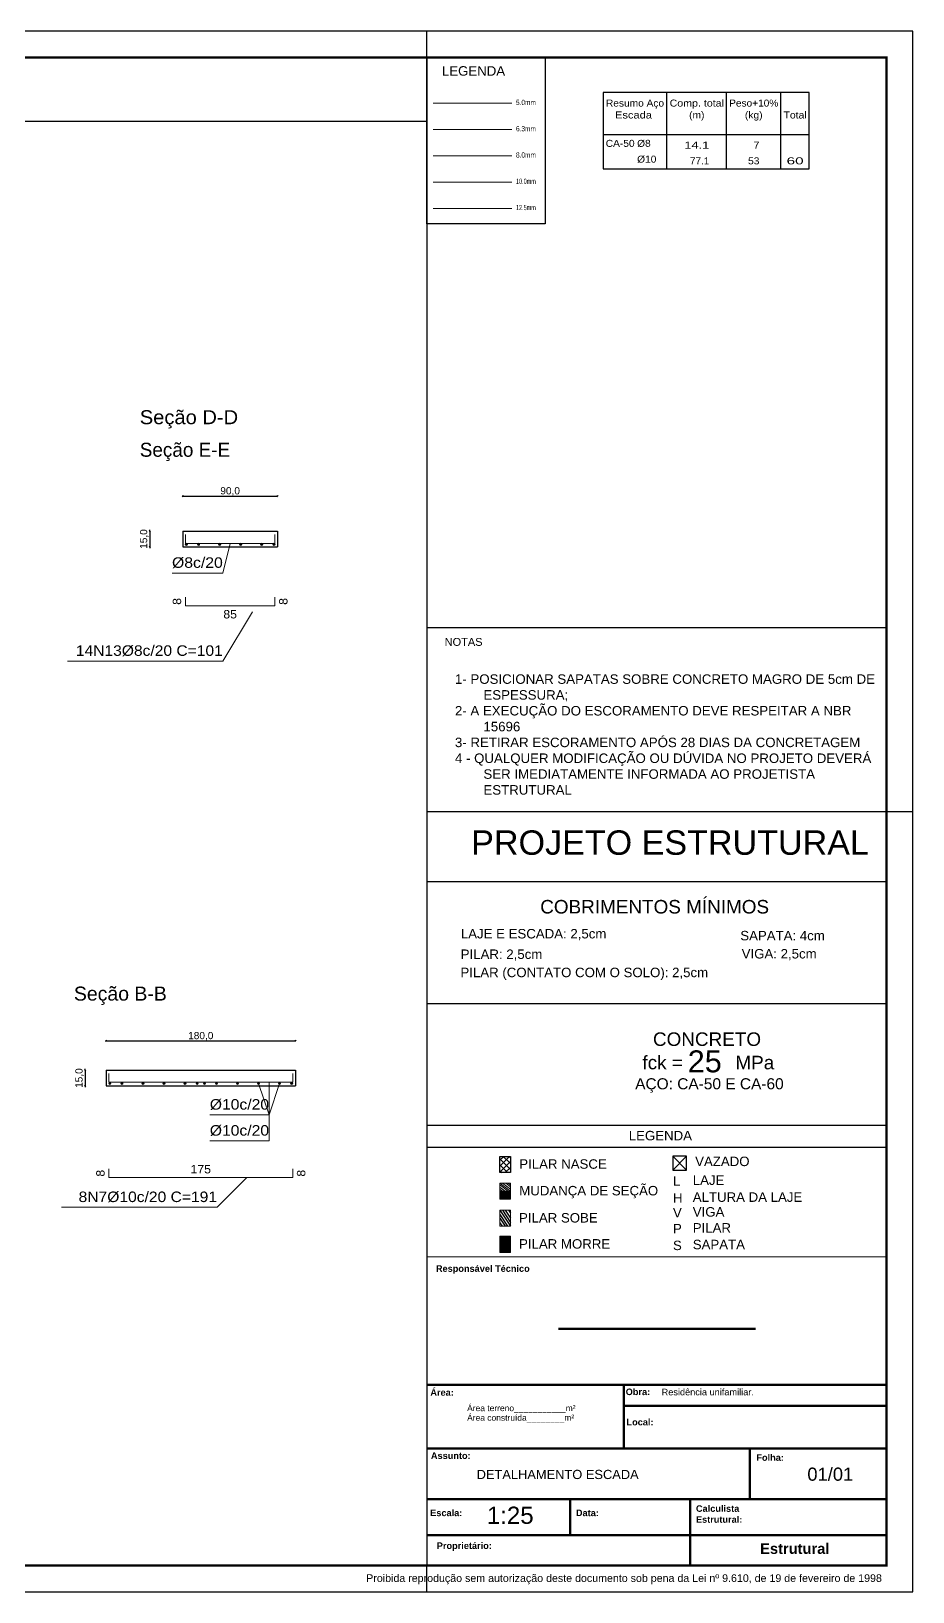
# Model space of a CAD drawing. Header units: millimetres. Extents: x 480 to 1230, y -15 to 251.
# Drawn here: x 1064.6 to 1098.2, y 40.9 to 100.3 of the extents above; entities that cross this region are included whole.
import ezdxf
from ezdxf.enums import TextEntityAlignment as Align

# ---------------------------------------------------------------- set-up
doc = ezdxf.new("R2010")
doc.units = ezdxf.units.MM
for name, color, linetype, lineweight in [('ARM_LONGITUDINAL_Ø10', 33, 'Continuous', 9), ('ARM_LONGITUDINAL_Ø12_5', 34, 'Continuous', 9), ('ARM_LONGITUDINAL_Ø6_3', 31, 'Continuous', 9), ('ARM_LONGITUDINAL_Ø8', 32, 'Continuous', 9), ('ARM_TRANSVERSAL_Ø5', 120, 'Continuous', 9), ('ELE_COT_TEXTOS_COMPRIMENTO_PROJETADO', 8, 'Continuous', 0), ('ESC_TEXTO_ARMADURA_LONGITUDINAL', 3, 'Continuous', 9), ('ESC_TEXTO_ARMADURA_TRANSVERSAL', 3, 'Continuous', 9), ('G-ANNO-TEXT', 231, 'Continuous', 30)]:
    doc.layers.add(name, color=color, linetype=linetype, lineweight=lineweight)
for name, color, linetype in [('ARQ-FOLHA', 7, 'Continuous'), ('Camada 1', 7, 'Continuous'), ('COTA CYPE', 31, 'Continuous'), ('PDF_1', 7, 'Continuous'), ('PDF_PILAR_BETAO', 7, 'Continuous'), ('PDF_Text', 7, 'Continuous')]:
    doc.layers.add(name, color=color, linetype=linetype)
doc.styles.add('ARIAL', font='arial.ttf')
doc.styles.add('Arial_1', font='arial.ttf')
doc.styles.add('Arial_2', font='arial.ttf', dxfattribs={"height": 5})
doc.styles.add('Arial_3', font='arial.ttf', dxfattribs={"height": 2.3})
doc.styles.add('Arial_B', font='arialbd.ttf', dxfattribs={"height": 0.1125})
doc.styles.add('Arial_B_1', font='arialbd.ttf', dxfattribs={"height": 4})
doc.styles.add('CYPETXT', font='arial.ttf', dxfattribs={"height": 0.2})
doc.styles.add('PDF Arial', font='arial.ttf')
doc.styles.get("Standard").update_dxf_attribs({"font": 'arial.ttf'})
doc.styles.add('TQS_ARIAL', font='arial.ttf')
doc.dimstyles.new('1-50', dxfattribs={"dimscale": 0.05, "dimtxt": 5.5, "dimasz": 1, "dimexe": 0.5, "dimexo": 7, "dimgap": 0.3, "dimtad": 1, "dimdec": 1, "dimlfac": 25, "dimzin": 1, "dimtxsty": 'Standard', "dimblk": 'OBLIQUE', "dimcen": 10, "dimdle": 0.1, "dimclrd": 7, "dimclre": 8, "dimclrt": 256, "dimadec": 0, "dimazin": 2, "dimtfac": 1, "dimtdec": 1, "dimtmove": 2, "dimatfit": 0, "dimldrblk": 'OBLIQUE', "dimfxl": 0, "dimlwd": -1, "dimlwe": -1, "dimarcsym": 0})

# ---------------------------------------------------------------- blocks, each defined once
blk = doc.blocks.new('FOLHA A1')
at = {"layer": 'ARQ-FOLHA'}
for p, q in [((841, 0), (0, 0)), ((656, -10), (656, 0)), ((841, -594), (841, 0)), ((831, -297), (841, -297)), ((656, -594), (656, -584)), ((0, -594), (841, -594))]:
    blk.add_line(p, q, dxfattribs=at)
at = {"layer": 'ARQ-FOLHA', "const_width": 1}
blk.add_lwpolyline([(25, -10), (25, -584), (831, -584), (831, -10), (25, -10)], dxfattribs=at)
blk = doc.blocks.new('_OBLIQUE')
at = {"color": 0, "linetype": 'ByBlock'}
blk.add_line((-0.5, -0.5), (0.5, 0.5), dxfattribs=at)
blk = doc.blocks.new('*D539')
at = {"layer": 'COTA CYPE', "color": 8}
for p, q in [((1066.701, 60.798), (1066.675, 60.798)), ((1066.701, 60.198), (1066.675, 60.198))]:
    blk.add_line(p, q, dxfattribs=at)
at = {"layer": 'COTA CYPE', "color": 7}
for p, q in [((1066.7, 60.798), (1066.7, 60.848)), ((1066.7, 60.798), (1066.7, 60.198)), ((1066.7, 60.198), (1066.7, 60.148))]:
    blk.add_line(p, q, dxfattribs=at)
at = {"layer": 'Defpoints', "color": 0}
for p in [(1067.499, 60.798), (1066.7, 60.198), (1067.499, 60.198)]:
    blk.add_point(p, dxfattribs=at)
at = {"layer": 'COTA CYPE', "color": 7, "xscale": 0.05, "yscale": 0.05, "zscale": 0.05}
for p, rotation in [((1066.7, 60.798), 270), ((1066.7, 60.198), 90)]:
    blk.add_blockref('_OBLIQUE', p, dxfattribs=dict(at, rotation=rotation))
at = {"layer": 'COTA CYPE', "insert": (1066.488, 60.498), "char_height": 0.275, "attachment_point": 5, "rotation": 90}
blk.add_mtext('15,0', dxfattribs=at)
blk = doc.blocks.new('*D540')
at = {"layer": 'COTA CYPE', "color": 8}
for p, q in [((1069.162, 81.316), (1069.136, 81.316)), ((1069.162, 80.716), (1069.136, 80.716))]:
    blk.add_line(p, q, dxfattribs=at)
at = {"layer": 'COTA CYPE', "color": 7}
for p, q in [((1069.161, 81.316), (1069.161, 81.366)), ((1069.161, 81.316), (1069.161, 80.716)), ((1069.161, 80.716), (1069.161, 80.666))]:
    blk.add_line(p, q, dxfattribs=at)
at = {"layer": 'Defpoints', "color": 0}
for p in [(1070.417, 81.316), (1069.161, 80.716), (1070.417, 80.716)]:
    blk.add_point(p, dxfattribs=at)
at = {"layer": 'COTA CYPE', "color": 7, "xscale": 0.05, "yscale": 0.05, "zscale": 0.05}
for p, rotation in [((1069.161, 81.316), 270), ((1069.161, 80.716), 90)]:
    blk.add_blockref('_OBLIQUE', p, dxfattribs=dict(at, rotation=rotation))
at = {"layer": 'COTA CYPE', "insert": (1068.948, 81.016), "char_height": 0.275, "attachment_point": 5, "rotation": 90}
blk.add_mtext('15,0', dxfattribs=at)
blk = doc.blocks.new('*D541')
at = {"layer": 'COTA CYPE', "color": 7}
blk.add_line((1070.412, 82.648), (1074.022, 82.648), dxfattribs=at)
at = {"layer": 'COTA CYPE', "color": 8}
for p, q in [((1070.417, 82.647), (1070.417, 82.673)), ((1074.017, 82.647), (1074.017, 82.673))]:
    blk.add_line(p, q, dxfattribs=at)
at = {"layer": 'Defpoints', "color": 0}
for p in [(1074.017, 82.648), (1070.417, 81.316), (1074.017, 81.316)]:
    blk.add_point(p, dxfattribs=at)
at = {"layer": 'COTA CYPE', "color": 7, "xscale": 0.05, "yscale": 0.05, "zscale": 0.05, "rotation": 180}
blk.add_blockref('_OBLIQUE', (1070.417, 82.648), dxfattribs=at)
at = {"layer": 'COTA CYPE', "color": 7, "xscale": 0.05, "yscale": 0.05, "zscale": 0.05}
blk.add_blockref('_OBLIQUE', (1074.017, 82.648), dxfattribs=at)
at = {"layer": 'COTA CYPE', "insert": (1072.217, 82.829), "char_height": 0.275, "attachment_point": 5}
blk.add_mtext('90,0', dxfattribs=at)
blk = doc.blocks.new('*D542')
at = {"layer": 'COTA CYPE', "color": 7}
blk.add_line((1067.494, 61.912), (1074.704, 61.912), dxfattribs=at)
at = {"layer": 'COTA CYPE', "color": 8}
for p, q in [((1067.499, 61.911), (1067.499, 61.937)), ((1074.699, 61.911), (1074.699, 61.937))]:
    blk.add_line(p, q, dxfattribs=at)
at = {"layer": 'Defpoints', "color": 0}
for p in [(1074.699, 61.912), (1067.499, 60.798), (1074.699, 60.798)]:
    blk.add_point(p, dxfattribs=at)
at = {"layer": 'COTA CYPE', "color": 7, "xscale": 0.05, "yscale": 0.05, "zscale": 0.05, "rotation": 180}
blk.add_blockref('_OBLIQUE', (1067.499, 61.912), dxfattribs=at)
at = {"layer": 'COTA CYPE', "color": 7, "xscale": 0.05, "yscale": 0.05, "zscale": 0.05}
blk.add_blockref('_OBLIQUE', (1074.699, 61.912), dxfattribs=at)
at = {"layer": 'COTA CYPE', "insert": (1071.099, 62.092), "char_height": 0.275, "attachment_point": 5}
blk.add_mtext('180,0', dxfattribs=at)

msp = doc.modelspace()

# ---------------------------------------------------------------- hatches: boundary and pattern name
h = msp.add_hatch(color=256)
h.dxf.hatch_style = 1
h.paths.add_polyline_path([(1082.88801, 55.88628), (1082.88801, 56.19402), (1082.48477, 56.19402), (1082.48477, 55.88628)])
h = msp.add_hatch(color=256)
h.dxf.hatch_style = 1
h.paths.add_polyline_path([(1082.48477, 53.86245), (1082.88801, 53.86245), (1082.88801, 54.47792), (1082.48477, 54.47792)])
at = {"layer": 'ARM_LONGITUDINAL_Ø10'}
h = msp.add_hatch(color=256, dxfattribs=at)
edge = h.paths.add_edge_path()
edge.add_arc((1070.54879, 80.81578), 0.04, 0, 360)
h = msp.add_hatch(color=256, dxfattribs=at)
edge = h.paths.add_edge_path()
edge.add_arc((1071.01679, 80.81578), 0.04, 0, 360)
h = msp.add_hatch(color=256, dxfattribs=at)
edge = h.paths.add_edge_path()
edge.add_arc((1071.81679, 80.81578), 0.04, 0, 360)
h = msp.add_hatch(color=256, dxfattribs=at)
edge = h.paths.add_edge_path()
edge.add_arc((1072.61679, 80.81578), 0.04, 0, 360)
h = msp.add_hatch(color=256, dxfattribs=at)
edge = h.paths.add_edge_path()
edge.add_arc((1073.41679, 80.81578), 0.04, 0, 360)
h = msp.add_hatch(color=256, dxfattribs=at)
edge = h.paths.add_edge_path()
edge.add_arc((1073.88479, 80.81578), 0.04, 0, 360)
h = msp.add_hatch(color=256, dxfattribs=at)
edge = h.paths.add_edge_path()
edge.add_arc((1067.63879, 60.29809), 0.04, 0, 360)
h = msp.add_hatch(color=256, dxfattribs=at)
edge = h.paths.add_edge_path()
edge.add_arc((1068.09879, 60.29809), 0.04, 0, 360)
h = msp.add_hatch(color=256, dxfattribs=at)
edge = h.paths.add_edge_path()
edge.add_arc((1068.89879, 60.29809), 0.04, 0, 360)
h = msp.add_hatch(color=256, dxfattribs=at)
edge = h.paths.add_edge_path()
edge.add_arc((1069.69879, 60.29809), 0.04, 0, 360)
h = msp.add_hatch(color=256, dxfattribs=at)
edge = h.paths.add_edge_path()
edge.add_arc((1070.49879, 60.29809), 0.04, 0, 360)
h = msp.add_hatch(color=256, dxfattribs=at)
edge = h.paths.add_edge_path()
edge.add_arc((1070.95879, 60.29809), 0.04, 0, 360)
h = msp.add_hatch(color=256, dxfattribs=at)
edge = h.paths.add_edge_path()
edge.add_arc((1071.23879, 60.29809), 0.04, 0, 360)
h = msp.add_hatch(color=256, dxfattribs=at)
edge = h.paths.add_edge_path()
edge.add_arc((1071.69879, 60.29809), 0.04, 0, 360)
h = msp.add_hatch(color=256, dxfattribs=at)
edge = h.paths.add_edge_path()
edge.add_arc((1072.49879, 60.29809), 0.04, 0, 360)
h = msp.add_hatch(color=256, dxfattribs=at)
edge = h.paths.add_edge_path()
edge.add_arc((1073.29879, 60.29809), 0.04, 0, 360)
h = msp.add_hatch(color=256, dxfattribs=at)
edge = h.paths.add_edge_path()
edge.add_arc((1074.09879, 60.29809), 0.04, 0, 360)
h = msp.add_hatch(color=256, dxfattribs=at)
edge = h.paths.add_edge_path()
edge.add_arc((1074.55879, 60.29809), 0.04, 0, 360)
at = {"layer": 'COTA CYPE'}
h = msp.add_hatch(dxfattribs=at)
h.set_pattern_fill('ANSI37', color=256, scale=0.05)
h.set_pattern_definition([(45, (350.8431, -61.368), (-0.1122532, 0.1122532), []), (135, (350.8431, -61.368), (-0.1122532, -0.1122532), [])])
h.paths.add_polyline_path([(1082.88801, 57.51639), (1082.48477, 57.51639), (1082.48477, 56.90092), (1082.88801, 56.90092)])

# ---------------------------------------------------------------- linework, layer by layer
for p, q in [((1079.70009, 99.34584), (1067.62189, 99.34584)), ((1079.70009, 99.34584), (1079.70009, 41.94584)), ((1088.84438, 95.11077), (1088.84438, 98.01077)), ((1091.11238, 95.11077), (1091.11238, 98.01077)), ((1093.18038, 95.11077), (1093.18038, 98.01077)), ((1016.60009, 96.9219), (1079.70009, 96.9219)), ((1086.41238, 96.41077), (1094.26038, 96.41077)), ((1070.41679, 81.31578), (1070.41679, 80.71578)), ((1074.01679, 81.31578), (1074.01679, 80.71578)), ((1079.70009, 77.6453), (1097.20009, 77.6453)), ((1067.49879, 60.79809), (1067.49879, 60.19809)), ((1079.70009, 58.70558), (1097.20009, 58.70558)), ((1079.70009, 57.8638), (1097.20009, 57.8638)), ((1089.59073, 57.52482), (1089.06573, 56.99982)), ((1089.06573, 57.52482), (1089.59073, 56.99982)), ((1082.48477, 55.47645), (1082.88801, 54.86097)), ((1082.48477, 55.31193), (1082.78022, 54.86097)), ((1082.57854, 55.47645), (1082.88801, 55.0041)), ((1082.68639, 55.47645), (1082.88801, 55.16871)), ((1082.80597, 55.47645), (1082.88801, 55.35123)), ((1082.48477, 55.16871), (1082.68639, 54.86097)), ((1082.48477, 54.991), (1082.56996, 54.86097)), ((1079.70009, 53.69707), (1097.20009, 53.70732)), ((1097.20009, 43.10394), (1087.20009, 43.10394)), ((1097.20009, 41.94584), (1097.20009, 43.10394)), ((1089.72709, 41.94584), (1097.20009, 41.94584))]:
    msp.add_line(p, q)
at = {"lineweight": 90}
for p, q in [((1092.21699, 50.95004), (1084.71699, 50.95004)), ((1079.70009, 48.82897), (1097.20009, 48.82897)), ((1087.20009, 46.40167), (1087.20009, 48.82897)), ((1087.20009, 48.02389), (1097.20009, 48.02389)), ((1079.70009, 46.40167), (1097.20009, 46.40167)), ((1079.70009, 46.40167), (1097.20009, 46.40167)), ((1092.00009, 44.46617), (1092.00009, 46.40167)), ((1079.70009, 44.46617), (1097.20009, 44.46617)), ((1085.15561, 43.10394), (1085.15561, 44.46617)), ((1089.72709, 41.94584), (1089.72709, 44.46617)), ((1079.70009, 43.10394), (1097.20009, 43.10394))]:
    msp.add_line(p, q, dxfattribs=at)
at = {"color": 8, "lineweight": 25}
for p, q in [((1097.20009, 43.10394), (1087.20009, 43.10394)), ((1097.20009, 41.94584), (1097.20009, 43.10394)), ((1087.20009, 41.94584), (1097.20009, 41.94584))]:
    msp.add_line(p, q, dxfattribs=at)
for points in [[(1079.70009, 99.34584), (1084.20841, 99.34584), (1084.20841, 93.01602), (1079.70009, 93.01602)], [(1086.41238, 95.11077), (1094.26038, 95.11077), (1094.26038, 98.01077), (1086.41238, 98.01077), (1086.41238, 95.11077)]]:
    msp.add_lwpolyline(points, close=True)
for points in [[(1070.41679, 81.31578), (1074.01679, 81.31578)], [(1070.41679, 80.71578), (1074.01679, 80.71578)], [(1067.49879, 60.79809), (1074.69879, 60.79809), (1074.69879, 60.19809)], [(1067.49879, 60.19809), (1071.09879, 60.19809), (1074.69879, 60.19809)], [(1089.06573, 56.99982), (1089.59073, 56.99982), (1089.59073, 57.52482), (1089.06573, 57.52482), (1089.06573, 56.99982)]]:
    msp.add_lwpolyline(points)
at = {"layer": 'ARM_LONGITUDINAL_Ø10'}
msp.add_line((1079.93935, 94.60168), (1082.93935, 94.60168), dxfattribs=at)
for points in [[(1067.59879, 60.67009), (1067.59879, 60.33809), (1074.59879, 60.33809), (1074.59879, 60.67009)], [(1067.59879, 57.04295), (1067.59879, 56.71095), (1074.59879, 56.71095), (1074.59879, 57.04295)]]:
    msp.add_lwpolyline(points, dxfattribs=at)
for centre in [(1070.54879, 80.81578), (1071.01679, 80.81578), (1071.81679, 80.81578), (1072.61679, 80.81578), (1073.41679, 80.81578), (1073.88479, 80.81578), (1067.63879, 60.29809), (1068.09879, 60.29809), (1068.89879, 60.29809), (1069.69879, 60.29809), (1070.49879, 60.29809), (1070.95879, 60.29809), (1071.23879, 60.29809), (1071.69879, 60.29809), (1072.49879, 60.29809), (1073.29879, 60.29809), (1074.09879, 60.29809), (1074.55879, 60.29809)]:
    msp.add_circle(centre, 0.04, dxfattribs=at)
at = {"layer": 'ARM_LONGITUDINAL_Ø12_5'}
msp.add_line((1079.93935, 93.60168), (1082.93935, 93.60168), dxfattribs=at)
at = {"layer": 'ARM_LONGITUDINAL_Ø6_3'}
msp.add_line((1079.93935, 96.60168), (1082.93935, 96.60168), dxfattribs=at)
at = {"layer": 'ARM_LONGITUDINAL_Ø8'}
msp.add_line((1079.93935, 95.60168), (1082.93935, 95.60168), dxfattribs=at)
for points in [[(1070.51279, 81.18778), (1070.51279, 80.85178), (1073.92079, 80.85178), (1073.92079, 81.18778)], [(1070.51279, 78.8103), (1070.51279, 78.4743), (1073.92079, 78.4743), (1073.92079, 78.8103)]]:
    msp.add_lwpolyline(points, dxfattribs=at)
at = {"layer": 'ARM_TRANSVERSAL_Ø5'}
msp.add_line((1079.93935, 97.60168), (1082.93935, 97.60168), dxfattribs=at)
at = {"layer": 'Camada 1', "color": 0, "lineweight": 25}
for p, q in [((1079.70009, 70.64584), (1097.20009, 70.64584)), ((1079.70009, 67.98654), (1097.20009, 67.98654)), ((1079.70009, 63.33319), (1097.20009, 63.33319)), ((1097.20009, 41.94584), (1097.20009, 59.65903))]:
    msp.add_line(p, q, dxfattribs=at)
at = {"layer": 'COTA CYPE'}
msp.add_lwpolyline([(1082.48477, 57.51639), (1082.88801, 57.51639), (1082.88801, 56.90092), (1082.48477, 56.90092)], close=True, dxfattribs=at)
at = {"layer": 'ELE_COT_TEXTOS_COMPRIMENTO_PROJETADO'}
for p, q in [((1071.93743, 79.72042), (1072.21679, 80.85178)), ((1070.00543, 79.72042), (1071.93743, 79.72042)), ((1071.93743, 76.37021), (1073.06879, 78.23971)), ((1066.02143, 76.37021), (1071.93743, 76.37021)), ((1073.69879, 59.09809), (1073.29879, 60.29809)), ((1073.69879, 58.10809), (1073.69879, 60.33809)), ((1073.69879, 59.09809), (1074.09879, 60.29809)), ((1071.44279, 59.09809), (1073.69879, 59.09809)), ((1073.69879, 59.09809), (1073.69879, 59.09809)), ((1071.44279, 58.10809), (1073.69879, 58.10809)), ((1071.71743, 55.57959), (1072.84879, 56.71095)), ((1065.80143, 55.57959), (1071.71743, 55.57959))]:
    msp.add_line(p, q, dxfattribs=at)
at = {"layer": 'PDF_1', "lineweight": 18}
for points in [[(1082.48477, 55.47645), (1082.88801, 55.47645), (1082.88801, 54.86097), (1082.48477, 54.86097)], [(1082.48477, 54.47792), (1082.88801, 54.47792), (1082.88801, 53.86245), (1082.48477, 53.86245)]]:
    msp.add_lwpolyline(points, close=True, dxfattribs=at)
at = {"layer": 'PDF_PILAR_BETAO', "lineweight": 18}
for p, q in [((1082.48477, 56.50176), (1082.88801, 56.19402)), ((1082.48477, 56.43561), (1082.80134, 56.19402)), ((1082.58915, 56.50176), (1082.88801, 56.27368)), ((1082.70981, 56.50176), (1082.88801, 56.36576)), ((1082.79302, 56.50176), (1082.88801, 56.42926)), ((1082.48477, 56.34789), (1082.68639, 56.19402)), ((1082.48477, 56.27209), (1082.58707, 56.19402)), ((1082.88801, 56.19402), (1082.48477, 56.19402))]:
    msp.add_line(p, q, dxfattribs=at)
msp.add_lwpolyline([(1082.48477, 56.50176), (1082.88801, 56.50176), (1082.88801, 55.88628), (1082.48477, 55.88628)], close=True, dxfattribs=at)

# ---------------------------------------------------------------- block references
at = {"layer": 'ARQ-FOLHA', "xscale": 0.1, "yscale": 0.1, "zscale": 0.1}
msp.add_blockref('FOLHA A1', (1014.10009, 100.34584), dxfattribs=at)

# ---------------------------------------------------------------- texts
at = {"style": 'CYPETXT'}
for s, height, width, p, p2 in [('5.0mm', 0.2, 0.885362, (1083.09818, 97.53514), (1083.85418, 97.53514)), ('Resumo Aço', 0.266667, 1.037229, (1086.52238, 97.47744), (1088.73438, 97.47744)), ('Comp. total', 0.2666667, 1.085641, (1088.94438, 97.47744), (1091.01238, 97.47744)), ('Peso+10%', 0.266667, 1.030747, (1091.21238, 97.47744), (1093.08038, 97.47744)), ('Escada ', 0.266667, 1.132188, (1086.86638, 97.0241), (1088.39038, 97.0241)), ('(m)', 0.266667, 1.045779, (1089.68638, 97.0241), (1090.27038, 97.0241)), ('(kg)', 0.266667, 1.053675, (1091.80838, 97.0241), (1092.48438, 97.0241)), ('Total', 0.266667, 1.062552, (1093.28038, 97.0241), (1094.16038, 97.0241)), ('6.3mm', 0.2, 0.885362, (1083.09818, 96.53514), (1083.85418, 96.53514)), ('8.0mm', 0.2, 0.885362, (1083.09818, 95.53514), (1083.85418, 95.53514)), ('CA-50', 0.266667, 1.041731, (1086.51238, 95.9441), (1087.61238, 95.9441)), ('%%c8', 0.266667, 1.038327, (1087.70838, 95.9441), (1088.22438, 95.9441)), ('14.1', 0.266667, 1.313001, (1089.50238, 95.87744), (1090.45438, 95.87744)), ('7', 0.26667, 1.087128, (1092.13715, 95.87744), (1092.36238, 95.87744)), ('%%c10', 0.266667, 1.039569, (1087.70838, 95.3441), (1088.44038, 95.3441)), ('77.1', 0.266667, 1.015093, (1089.71838, 95.27744), (1090.45438, 95.27744)), ('53', 0.266667, 1.042546, (1091.93038, 95.27744), (1092.36238, 95.27744)), ('60', 0.266667, 1.563819, (1093.39638, 95.27744), (1094.04438, 95.27744)), ('10.0mm', 0.2, 0.749051, (1083.09818, 94.53514), (1083.85418, 94.53514)), ('12.5mm', 0.2, 0.749051, (1083.09818, 93.53514), (1083.85418, 93.53514)), ('Seção D-D', 0.533333, 1.027488, (1068.77743, 85.38767), (1072.52143, 85.38767)), ('Seção E-E', 0.533333, 0.965853, (1068.77743, 84.14813), (1072.21743, 84.14813)), ('85', 0.32, 1.042546, (1071.95759, 77.9943), (1072.47599, 77.9943)), ('Seção B-B', 0.533333, 0.992807, (1066.27079, 63.44813), (1069.80679, 63.44813)), ('175', 0.32, 1.042546, (1070.70999, 56.87095), (1071.48759, 56.87095))]:
    msp.add_text(s, height=height, dxfattribs=dict(at, width=width)).set_placement(p, p2, align=Align.FIT)
at = {"style": 'CYPETXT', "width": 1.042546}
for p, p2 in [((1070.35279, 78.5127), (1070.35279, 78.7719)), ((1074.40079, 78.5127), (1074.40079, 78.7719)), ((1067.43879, 56.74735), (1067.43879, 57.00655)), ((1075.07879, 56.74735), (1075.07879, 57.00655))]:
    msp.add_text('8', height=0.32, rotation=90, dxfattribs=at).set_placement(p, p2, align=Align.FIT)
at = {"insert": (1081.59974, 45.58693), "char_height": 0.35, "attachment_point": 1}
msp.add_mtext_dynamic_manual_height_columns('DETALHAMENTO ESCADA', width=11.8298226, gutter_width=12.5, heights=[1.96901], dxfattribs=at)
at = {"layer": 'Camada 1', "color": 0, "lineweight": 25, "style": 'TQS_ARIAL'}
for s, height, p in [('LEGENDA', 0.360425, (1080.27709, 98.65405)), ('PROJETO ESTRUTURAL', 0.928807, (1081.39162, 68.99845)), ('COBRIMENTOS MÍNIMOS', 0.5148933, (1084.01912, 66.76347)), ('LAJE E ESCADA: 2,5cm', 0.3604253, (1080.99842, 65.81418)), ('SAPATA: 4cm', 0.3604253, (1091.6346, 65.74075)), ('PILAR: 2,5cm', 0.3604253, (1080.99403, 65.03313)), ('VIGA: 2,5cm', 0.3604253, (1091.68709, 65.05133)), ('PILAR (CONTATO COM O SOLO): 2,5cm', 0.3604253, (1080.98283, 64.33989)), ('CONCRETO', 0.514893, (1088.31037, 61.72289)), ('fck =          MPa', 0.5148933, (1087.91055, 60.83248)), ('25', 0.834131, (1089.63398, 60.71823)), ('AÇO: CA-50 E CA-60', 0.4208117, (1087.63422, 60.07199)), ('LEGENDA', 0.360425, (1087.38999, 58.12854)), ('PILAR NASCE', 0.3604253, (1083.22201, 57.04803)), ('VAZADO', 0.360425, (1089.91653, 57.14872)), ('MUDANÇA DE SEÇÃO', 0.3604253, (1083.22201, 56.0334)), ('L', 0.36043, (1089.0717, 56.40015)), ('LAJE', 0.360425, (1089.82576, 56.43344)), ('H', 0.36043, (1089.0717, 55.7548)), ('ALTURA DA LAJE', 0.3604253, (1089.82576, 55.78809)), ('PILAR SOBE', 0.360425, (1083.21361, 55.00022)), ('V', 0.36043, (1089.0717, 55.19273)), ('VIGA', 0.360425, (1089.82576, 55.22602)), ('P', 0.36043, (1089.0717, 54.58522)), ('PILAR', 0.360425, (1089.82576, 54.61851)), ('PILAR MORRE', 0.3604253, (1083.21361, 54.00732)), ('S', 0.36043, (1089.0717, 53.95101)), ('SAPATA', 0.360425, (1089.82576, 53.9843))]:
    msp.add_text(s, height=height, dxfattribs=at).set_placement(p)
at = {"layer": 'ESC_TEXTO_ARMADURA_LONGITUDINAL', "style": 'CYPETXT'}
for s, width, p, p2 in [('%%c8c/20', 1.072358, (1070.00543, 79.92042), (1071.93743, 79.92042)), ('14N13%%c8c/20 C=101', 1.061956, (1066.34543, 76.57021), (1071.93743, 76.57021)), ('%%c10c/20', 1.067972, (1071.44279, 58.30809), (1073.69879, 58.30809)), ('8N7%%c10c/20 C=191', 1.063173, (1066.44943, 55.77959), (1071.71743, 55.77959))]:
    msp.add_text(s, height=0.4, dxfattribs=dict(at, width=width)).set_placement(p, p2, align=Align.FIT)
at = {"layer": 'ESC_TEXTO_ARMADURA_TRANSVERSAL', "style": 'CYPETXT', "width": 1.067972}
msp.add_text('%%c10c/20', height=0.4, dxfattribs=at).set_placement((1071.44279, 59.29809), (1073.69879, 59.29809), align=Align.FIT)
at = {"layer": 'G-ANNO-TEXT', "color": 7, "attachment_point": 1}
for s, insert, char_height, width, style in [('Responsável Técnico ', (1080.0488, 53.37368), 0.25, 4.4172981, 'Arial_B'), ('Área:', (1079.83731, 48.65801), 0.25, 1.0742612, 'Arial_B'), ('Obra:', (1087.27336, 48.68161), 0.25, 1.1223625, 'Arial_B'), ('Residência unifamiliar. ', (1088.63989, 48.67279), 0.25, 9.0831194, 'Arial_1'), ('Área terreno___________m²', (1081.23789, 48.05099), 0.23, 5.6599137, 'Arial_3'), ('Área construída________m²', (1081.23789, 47.68719), 0.23, 6.1970444, 'Arial_3'), ('Local:', (1087.30309, 47.53033), 0.25, 1.2345987, 'Arial_B'), ('Assunto:', (1079.85858, 46.25201), 0.25, 1.8118138, 'Arial_B'), ('Folha:', (1092.24692, 46.18081), 0.25, 1.2586494, 'Arial_B'), ('01/01', (1094.18658, 45.67286), 0.5, 2.1645562, 'Arial_2'), ('Escala:', (1079.83184, 44.07482), 0.25, 1.4670881, 'Arial_B'), ('1:25', (1081.98839, 44.18592), 0.65491, 10.0806393, 'Arial_1'), ('Data:', (1085.37743, 44.07482), 0.25, 1.0502106, 'Arial_B'), ('Calculista Estrutural:', (1089.94694, 44.2392), 0.25, 2.1767666, 'Arial_B'), ('Proprietário: ', (1080.08249, 42.82515), 0.25, 2.6616025, 'Arial_B'), ('Estrutural', (1092.38887, 42.78845), 0.4, 3.2147669, 'Arial_B_1'), ('Proibida reprodução sem autorização deste documento sob pena da Lei nº 9.610, de 19 de fevereiro de 1998', (1077.39635, 41.61086), 0.29, 23.7700344, 'ARIAL')]:
    msp.add_mtext(s, dxfattribs=dict(at, insert=insert, char_height=char_height, width=width, style=style))
at = {"layer": 'PDF_Text', "insert": (1080.38053, 76.94731), "char_height": 0.299999, "attachment_point": 7, "style": 'PDF Arial'}
msp.add_mtext('NOTAS', dxfattribs=at)
at = {"layer": 'PDF_Text', "insert": (1080.41257, 71.28288), "char_height": 0.3613999, "width": 16.6312613, "attachment_point": 7, "style": 'PDF Arial'}
msp.add_mtext('{\\W2.576449; }1- POSICIONAR SAPATAS SOBRE CONCRETO MAGRO DE 5cm DE \\P{\\W5.1529;  }ESPESSURA;\\P{\\W2.576449; }2- A EXECUÇÃO DO ESCORAMENTO DEVE RESPEITAR A NBR \\P{\\W5.1529;  }15696\\P{\\W2.576449; }3- RETIRAR ESCORAMENTO APÓS 28 DIAS DA CONCRETAGEM\\P{\\W2.576449; }4 - QUALQUER MODIFICAÇÃO OU DÚVIDA NO PROJETO DEVERÁ \\P{\\W5.1529;  }SER IMEDIATAMENTE INFORMADA AO PROJETISTA \\P{\\W5.1529;  }ESTRUTURAL', dxfattribs=at)

# ---------------------------------------------------------------- dimensions: what is measured, and where the dimension line sits
at = {"layer": 'COTA CYPE'}
for base, p1, p2, picture, middle in [((1074.01679, 82.64846), (1070.41679, 81.31578), (1074.01679, 81.31578), '*D541', (1072.21679, 82.82872)), ((1074.69879, 61.91176), (1067.49879, 60.79809), (1074.69879, 60.79809), '*D542', (1071.09879, 62.09202))]:
    dim = msp.add_linear_dim(base=base, p1=p1, p2=p2, dimstyle='1-50', override={"dimfxl": 0.02, "dimfxlon": 1, "dimarcsym": 2}, dxfattribs=at)
    dim.commit()
    dim.dimension.update_dxf_attribs({"geometry": picture, "text_midpoint": middle})
for base, p1, p2, picture, middle in [((1069.16119, 80.71578), (1070.41679, 81.31578), (1070.41679, 80.71578), '*D540', (1068.94843, 81.01578)), ((1066.70046, 60.19809), (1067.49879, 60.79809), (1067.49879, 60.19809), '*D539', (1066.4877, 60.49809))]:
    dim = msp.add_linear_dim(base=base, p1=p1, p2=p2, angle=90, dimstyle='1-50', override={"dimfxl": 0.02, "dimfxlon": 1, "dimarcsym": 2}, dxfattribs=at)
    dim.commit()
    dim.dimension.update_dxf_attribs({"geometry": picture, "text_midpoint": middle})

doc.saveas('drawing.dxf')
